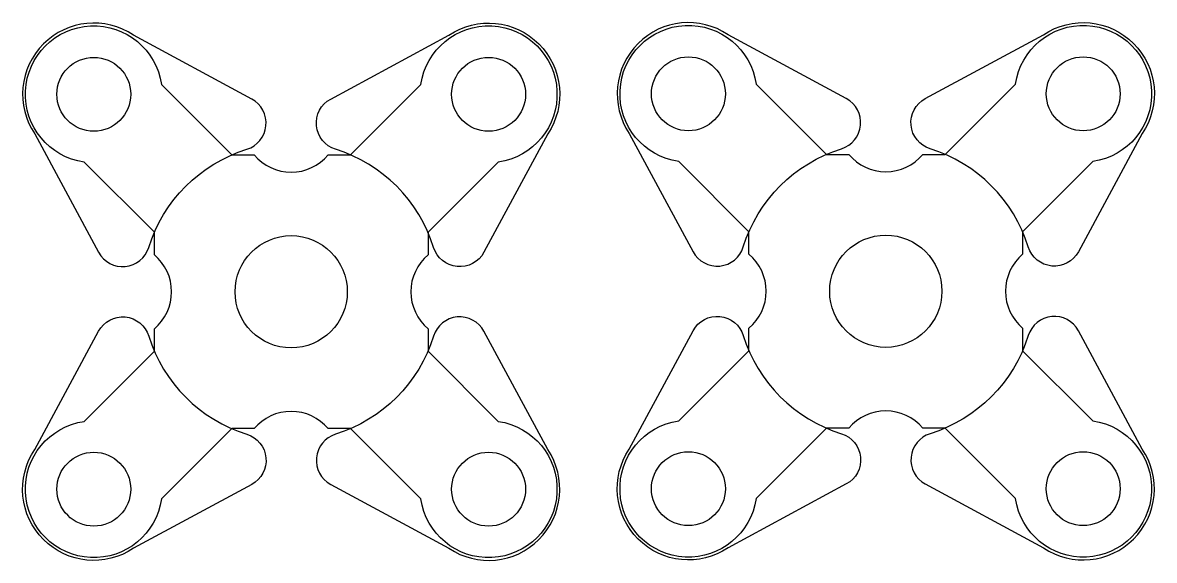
# Model space of a CAD drawing. Header units: inches. Extents: x 0 to 41.3, y 0 to 19.6.
import ezdxf

# ---------------------------------------------------------------- set-up
doc = ezdxf.new("R2010")
doc.units = ezdxf.units.IN
doc.header["$MEASUREMENT"] = 0
doc.layers.add('ぽｃけｔ', color=6, linetype='Continuous')

msp = doc.modelspace()

# ---------------------------------------------------------------- linework, layer by layer
for points in [[(4.812, 7.641), (4.812, 8.462, 0.467436), (4.812, 11.162), (4.812, 11.984), (2.246, 14.55, -2), (5.075, 17.379), (7.641, 14.812), (8.462, 14.812, 0.468263), (11.162, 14.812), (11.984, 14.812), (14.55, 17.379, -2), (17.379, 14.55), (14.812, 11.984), (14.812, 11.162, 0.465402), (14.812, 8.462), (14.812, 7.641), (17.379, 5.075, -2), (14.55, 2.246), (11.984, 4.812), (11.162, 4.812, 0.465804), (8.462, 4.812), (7.641, 4.812), (5.075, 2.246, -2), (2.246, 5.075)], [(26.537, 7.659), (26.537, 8.48, 0.467436), (26.537, 11.18), (26.537, 12.002), (23.971, 14.568, -2), (26.8, 17.396), (29.366, 14.83), (30.187, 14.83, 0.468263), (32.887, 14.83), (33.709, 14.83), (36.275, 17.396, -2), (39.103, 14.568), (36.537, 12.002), (36.537, 11.18, 0.465402), (36.537, 8.48), (36.537, 7.659), (39.103, 5.093, -2), (36.275, 2.264), (33.709, 4.83), (32.887, 4.83, 0.465804), (30.187, 4.83), (29.366, 4.83), (26.8, 2.264, -2), (23.971, 5.093)]]:
    msp.add_lwpolyline(points, format="xyb", close=True)
at = {"layer": 'ぽｃけｔ'}
for points in [[(0.44, 15.577), (2.773, 11.255, 0.66416), (4.608, 11.432, -0.246661), (8.193, 15.017, 0.66416), (8.37, 16.852), (4.048, 19.185, 0.821998)], [(19.185, 15.577), (16.852, 11.255, -0.66416), (15.017, 11.432, 0.246661), (11.432, 15.017, -0.66416), (11.255, 16.852), (15.577, 19.185, -0.821998)], [(22.165, 15.595), (24.498, 11.273, 0.66416), (26.332, 11.45, -0.246661), (29.917, 15.035, 0.66416), (30.095, 16.87), (25.773, 19.202, 0.821998)], [(40.909, 15.595), (38.577, 11.273, -0.66416), (36.742, 11.45, 0.246661), (33.157, 15.035, -0.66416), (32.98, 16.87), (37.302, 19.202, -0.821998)], [(0.44, 4.048), (2.773, 8.37, -0.66416), (4.608, 8.193, 0.246661), (8.193, 4.608, -0.66416), (8.37, 2.773), (4.048, 0.44, -0.821998)], [(19.185, 4.048), (16.852, 8.37, 0.66416), (15.017, 8.193, -0.246661), (11.432, 4.608, 0.66416), (11.255, 2.773), (15.577, 0.44, 0.821998)], [(22.165, 4.066), (24.498, 8.388, -0.66416), (26.332, 8.21, 0.246661), (29.917, 4.625, -0.66416), (30.095, 2.79), (25.773, 0.458, -0.821998)], [(40.909, 4.066), (38.577, 8.388, 0.66416), (36.742, 8.21, -0.246661), (33.157, 4.625, 0.66416), (32.98, 2.79), (37.302, 0.458, 0.821998)]]:
    msp.add_lwpolyline(points, format="xyb", close=True, dxfattribs=at)
for centre, radius in [((2.6, 17.025), 1.35), ((17.025, 17.025), 1.35), ((24.325, 17.043), 1.35), ((38.75, 17.043), 1.35), ((9.812, 9.812), 2.05), ((31.537, 9.83), 2.05), ((2.6, 2.6), 1.35), ((17.025, 2.6), 1.35), ((24.325, 2.618), 1.35), ((38.75, 2.618), 1.35)]:
    msp.add_circle(centre, radius, dxfattribs=at)

doc.saveas('drawing.dxf')
